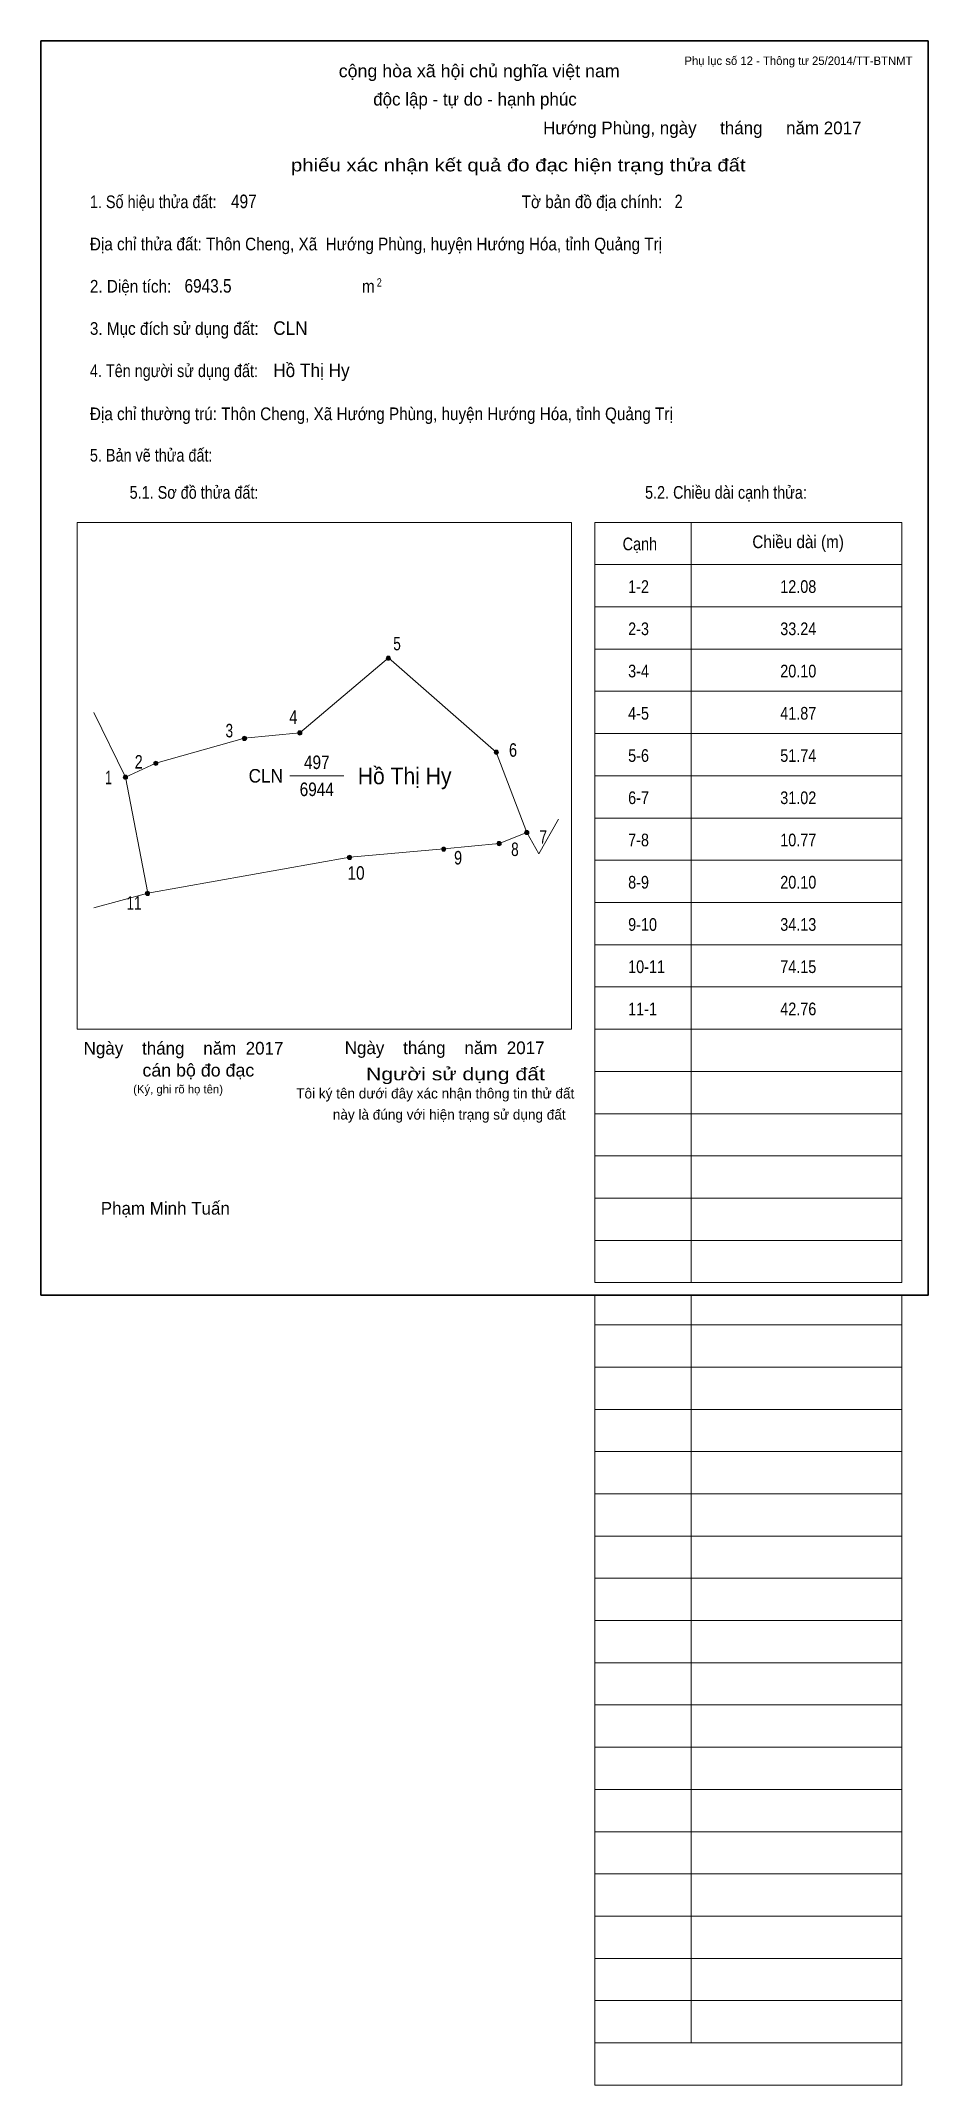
# Model space of a CAD drawing. Header units: centimetres. Extents: x 0 to 21, y -18.7 to 29.7.
import ezdxf
from ezdxf.enums import TextEntityAlignment as Align

# ---------------------------------------------------------------- set-up
doc = ezdxf.new("R2010")
doc.units = ezdxf.units.CM
doc.header["$LTSCALE"] = 0.12
for name, color, linetype in [('2', 7, 'Continuous'), ('30', 7, 'Continuous'), ('34', 7, 'Continuous')]:
    doc.layers.add(name, color=color, linetype=linetype)
for name, color, linetype, lineweight in [('32', 7, 'Continuous', 13), ('33', 7, 'Continuous', 13), ('6', 7, 'Continuous', 13), ('63', 7, 'Continuous', 13)]:
    doc.layers.add(name, color=color, linetype=linetype, lineweight=lineweight)

msp = doc.modelspace()

# ---------------------------------------------------------------- hatches: boundary and pattern name
at = {"layer": '32'}
for points in [[(8.2741, 15.0845, 1), (8.1741, 15.0845, 1)], [(4.8672, 13.1845, 1), (4.7672, 13.1845, 1)], [(6.1776, 13.3155, 1), (6.0776, 13.3155, 1)], [(2.7707, 12.5948, 1), (2.6707, 12.5948, 1)], [(10.8293, 12.8569, 1), (10.7293, 12.8569, 1)], [(2.05, 12.2672, 1), (1.95, 12.2672, 1)], [(10.8948, 10.6948, 1), (10.7948, 10.6948, 1)], [(11.55, 10.9569, 1), (11.45, 10.9569, 1)], [(7.3569, 10.3672, 1), (7.2569, 10.3672, 1)], [(9.5845, 10.5638, 1), (9.4845, 10.5638, 1)], [(2.5741, 9.5155, 1), (2.4741, 9.5155, 1)]]:
    msp.add_hatch(color=256, dxfattribs=at).paths.add_polyline_path(points)

# ---------------------------------------------------------------- linework, layer by layer
for centre in [(8.2241, 15.0845), (4.8172, 13.1845), (6.1276, 13.3155), (2.7207, 12.5948), (10.7793, 12.8569), (2, 12.2672), (10.8448, 10.6948), (11.5, 10.9569), (7.3069, 10.3672), (9.5345, 10.5638), (2.5241, 9.5155)]:
    msp.add_circle(centre, 0.05, dxfattribs=at)
at = {"layer": '33'}
msp.add_line((5.89, 12.3), (7.17, 12.3), dxfattribs=at)
at = {"layer": '6'}
for p, q in [((1.25, 13.8), (2, 12.27)), ((2.53, 9.52), (2, 12.27)), ((11.79, 10.45), (12.25, 11.27)), ((11.5, 10.96), (11.79, 10.45)), ((1.25, 9.17), (2.53, 9.52))]:
    msp.add_line(p, q, dxfattribs=at)
for points in [[(2, 12.27), (2.72, 12.6), (4.82, 13.19), (6.13, 13.32), (8.23, 15.09)], [(11.5, 10.96), (10.78, 12.86), (8.23, 15.09)], [(11.5, 10.96), (10.85, 10.7), (9.54, 10.57), (7.31, 10.37), (2.53, 9.52)]]:
    msp.add_lwpolyline(points, dxfattribs=at)
at = {"layer": '63'}
for p, q in [((0.86, 18.3), (12.56, 18.3)), ((0.86, 6.3), (0.86, 18.3)), ((12.56, 6.3), (12.56, 18.3)), ((13.11, 18.3), (20.38, 18.3)), ((13.11, 0.3), (13.11, 18.3)), ((15.39, 0.3), (15.39, 18.3)), ((20.38, 0.3), (20.38, 18.3)), ((13.11, 17.3), (20.38, 17.3)), ((13.11, 16.3), (20.38, 16.3)), ((13.11, 15.3), (20.38, 15.3)), ((13.11, 14.3), (20.38, 14.3)), ((13.11, 13.3), (20.38, 13.3)), ((13.11, 12.3), (20.38, 12.3)), ((13.11, 11.3), (20.38, 11.3)), ((13.11, 10.3), (20.38, 10.3)), ((13.11, 9.3), (20.38, 9.3)), ((13.11, 8.3), (20.38, 8.3)), ((13.11, 7.3), (20.38, 7.3)), ((0.86, 6.3), (12.56, 6.3)), ((13.11, 6.3), (20.38, 6.3)), ((13.11, 5.3), (20.38, 5.3)), ((13.11, 4.3), (20.38, 4.3)), ((13.11, 3.3), (20.38, 3.3)), ((13.11, 2.3), (20.38, 2.3)), ((13.11, 1.3), (20.38, 1.3)), ((13.11, 0.3), (20.38, 0.3)), ((13.11, -18.7), (13.11, 0)), ((15.39, -17.7), (15.39, 0)), ((20.38, -18.7), (20.38, 0)), ((13.11, -0.7), (20.38, -0.7)), ((13.11, -0.7), (20.38, -0.7)), ((13.11, -1.7), (20.38, -1.7)), ((13.11, -2.7), (20.38, -2.7)), ((13.11, -3.7), (20.38, -3.7)), ((13.11, -4.7), (20.38, -4.7)), ((13.11, -5.7), (20.38, -5.7)), ((13.11, -6.7), (20.38, -6.7)), ((13.11, -7.7), (20.38, -7.7)), ((13.11, -8.7), (20.38, -8.7)), ((13.11, -9.7), (20.38, -9.7)), ((13.11, -10.7), (20.38, -10.7)), ((13.11, -11.7), (20.38, -11.7)), ((13.11, -12.7), (20.38, -12.7)), ((13.11, -13.7), (20.38, -13.7)), ((13.11, -14.7), (20.38, -14.7)), ((13.11, -15.7), (20.38, -15.7)), ((13.11, -16.7), (20.38, -16.7)), ((13.11, -17.7), (20.38, -17.7)), ((13.11, -18.7), (20.38, -18.7))]:
    msp.add_line(p, q, dxfattribs=at)
at = {"layer": '63', "lineweight": 35}
msp.add_lwpolyline([(0, 0), (0, 29.7), (21, 29.7), (21, 0)], close=True, dxfattribs=at)

# ---------------------------------------------------------------- texts
at = {"layer": '2', "width": 0.95}
msp.add_text('Hồ Thị Hy', height=0.393, dxfattribs=at).set_placement((8.61, 12.1), align=Align.CENTER)
at = {"layer": '30', "width": 0.85}
for s, p in [('1-2', (13.9, 16.63)), ('12.08', (17.5, 16.63)), ('2-3', (13.9, 15.63)), ('33.24', (17.5, 15.63)), ('3-4', (13.9, 14.63)), ('20.10', (17.5, 14.63)), ('4-5', (13.9, 13.63)), ('41.87', (17.5, 13.63)), ('5-6', (13.9, 12.63)), ('51.74', (17.5, 12.63)), ('6-7', (13.9, 11.63)), ('31.02', (17.5, 11.63)), ('7-8', (13.9, 10.63)), ('10.77', (17.5, 10.63)), ('8-9', (13.9, 9.63)), ('20.10', (17.5, 9.63)), ('9-10', (13.9, 8.63)), ('34.13', (17.5, 8.63)), ('10-11', (13.9, 7.63)), ('74.15', (17.5, 7.63)), ('11-1', (13.9, 6.63)), ('42.76', (17.5, 6.63))]:
    msp.add_text(s, height=0.3, dxfattribs=at).set_placement(p)
at = {"layer": '32'}
for s, width, p in [('5', 0.75, (8.43, 15.27)), ('4', 0.8, (5.975, 13.53)), ('3', 0.75, (4.46, 13.21)), ('6', 0.8, (11.175, 12.75)), ('2', 0.8, (2.315, 12.47)), ('1', 0.65, (1.6, 12.1)), ('8', 0.75, (11.22, 10.4)), ('7', 0.75, (11.89, 10.69)), ('10', 0.85, (7.46, 9.84)), ('9', 0.8, (9.875, 10.2)), ('11', 0.75, (2.205, 9.13))]:
    msp.add_text(s, height=0.32, dxfattribs=dict(at, width=width)).set_placement(p, align=Align.CENTER)
at = {"layer": '33', "width": 0.85}
for s, p in [('497', (6.53, 12.46)), ('6944', (6.53, 11.82))]:
    msp.add_text(s, height=0.32, dxfattribs=at).set_placement(p, align=Align.CENTER)
at = {"layer": '33', "width": 0.95}
msp.add_text('CLN', height=0.32, dxfattribs=at).set_placement((5.73, 12.14), align=Align.RIGHT)
at = {"layer": '34'}
for s, width, p in [('497', 0.85, (4.5, 25.74)), ('2', 0.8, (15, 25.74)), ('6943.5', 0.85, (3.4, 23.74)), ('CLN', 0.95, (5.5, 22.74)), ('Hồ Thị Hy', 0.95, (5.5, 21.74))]:
    msp.add_text(s, height=0.32, dxfattribs=dict(at, width=width)).set_placement(p)
at = {"layer": '63', "width": 1.05}
msp.add_text('cộng hòa xã hội chủ nghĩa việt nam', height=0.3, dxfattribs=at).set_placement((10.375, 28.84), align=Align.CENTER)
at = {"layer": '63'}
for s, height, p in [('Phụ lục số 12 - Thông tư 25/2014/TT-BTNMT', 0.2, (20.63, 29.13)), ('Ngày    tháng    năm  2017', 0.3, (5.74, 5.7)), ('Ngày    tháng    năm  2017', 0.3, (11.92, 5.71)), ('(Ký, ghi rõ họ tên)', 0.2, (4.31, 4.78))]:
    msp.add_text(s, height=height, dxfattribs=at).set_placement(p, align=Align.RIGHT)
for s, height, p in [('độc lập - tự do - hạnh phúc', 0.3, (10.275, 28.17)), ('Hướng Phùng, ngày     tháng     năm 2017', 0.3, (15.655, 27.49)), ('Tôi ký tên dưới đây xác nhận thông tin thử đất', 0.24, (9.335, 4.66)), ('này là đúng với hiện trạng sử dụng đất', 0.24, (9.665, 4.16)), ('Phạm Minh Tuấn', 0.3, (2.945, 1.91))]:
    msp.add_text(s, height=height, dxfattribs=at).set_placement(p, align=Align.CENTER)
for s, width, p in [('phiếu xác nhận kết quả đo đạc hiện trạng thửa đất', 1.2, (16.68, 26.61)), ('cán bộ đo đạc', 1.05, (5.05, 5.18)), ('Người sử dụng đất', 1.25, (11.93, 5.09))]:
    msp.add_text(s, height=0.3, dxfattribs=dict(at, width=width)).set_placement(p, align=Align.RIGHT)
for s, height, width, p in [('1. Số hiệu thửa đất:', 0.3, 0.85, (1.16, 25.74)), ('Tờ bản đồ địa chính:', 0.3, 0.9, (11.38, 25.74)), ('Địa chỉ thửa đất: Thôn Cheng, Xã  Hướng Phùng, huyện Hướng Hóa, tỉnh Quảng Trị', 0.3, 0.9, (1.16, 24.74)), ('2. Diện tích:', 0.3, 0.9, (1.16, 23.74)), ('m', 0.3, 0.9, (7.6, 23.74)), ('2', 0.2, 0.8, (7.95, 23.88)), ('3. Mục đích sử dụng đất:', 0.3, 0.9, (1.16, 22.74)), ('4. Tên người sử dụng đất:', 0.3, 0.85, (1.16, 21.74)), ('Địa chỉ thường trú: Thôn Cheng, Xã Hướng Phùng, huyện Hướng Hóa, tỉnh Quảng Trị', 0.3, 0.9, (1.16, 20.72)), ('5. Bản vẽ thửa đất:', 0.3, 0.85, (1.16, 19.74)), ('5.1. Sơ đồ thửa đất:', 0.3, 0.85, (2.1, 18.86)), ('5.2. Chiều dài cạnh thửa:', 0.3, 0.85, (14.3, 18.86)), ('Cạnh', 0.3, 0.85, (13.77, 17.64)), ('Chiều dài (m)', 0.3, 0.9, (16.84, 17.69))]:
    msp.add_text(s, height=height, dxfattribs=dict(at, width=width)).set_placement(p)

doc.saveas('drawing.dxf')
